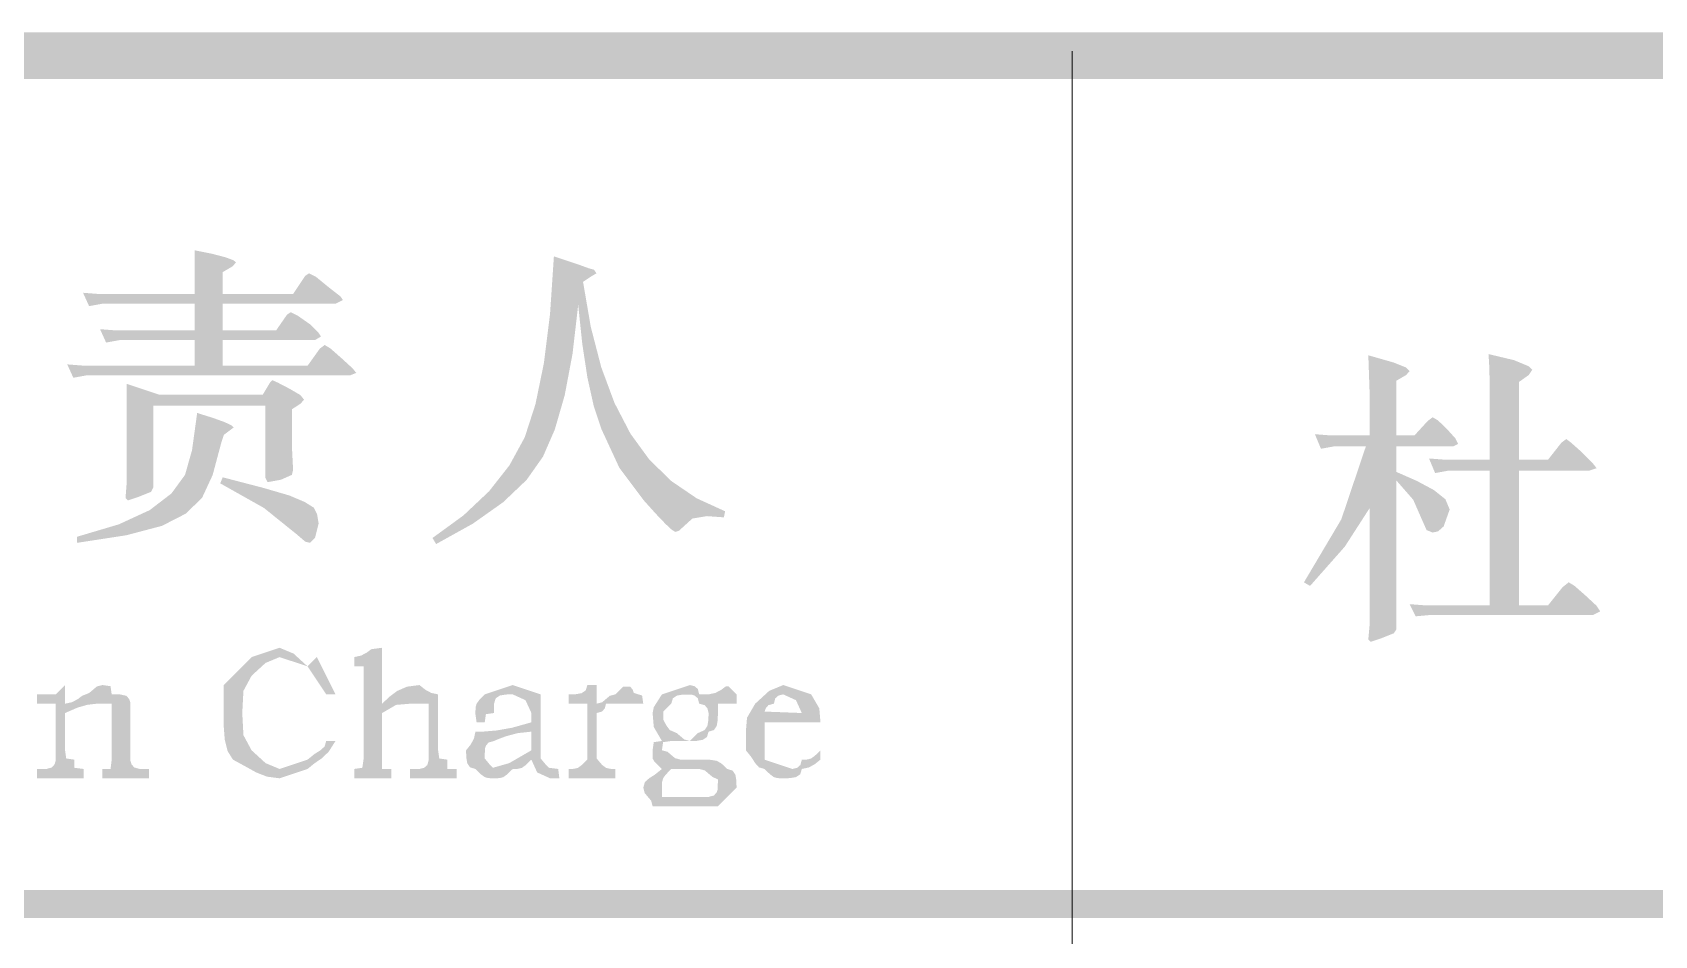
# Model space of a CAD drawing. Header units: millimetres. Extents: x 6 to 291, y 4 to 206.
# Drawn here: x 147.09 to 154.45, y 12.45 to 16.55 of the extents above; entities that cross this region are included whole.
import ezdxf

# ---------------------------------------------------------------- set-up
doc = ezdxf.new("R2010")
doc.units = ezdxf.units.MM
doc.layers.add('C00-00-00', color=7, linetype='Continuous')

msp = doc.modelspace()

# ---------------------------------------------------------------- hatches: boundary and pattern name
at = {"layer": 'C00-00-00'}
h = msp.add_hatch(color=256, dxfattribs=at)
h.dxf.hatch_style = 2
h.paths.add_polyline_path([(286.342664, 16.340669), (286.342664, 16.552333), (101.388337, 16.340669)])
h = msp.add_hatch(color=256, dxfattribs=at)
h.dxf.hatch_style = 2
h.paths.add_polyline_path([(286.342664, 16.552333), (101.388337, 16.340669), (101.388337, 16.552333)])
h = msp.add_hatch(color=256, dxfattribs=at)
h.paths.add_polyline_path([(147.823913, 15.320583), (147.404989, 15.320583), (147.344356, 15.309558), (147.316795, 15.370192), (147.388453, 15.36468), (147.823913, 15.36468), (147.823913, 15.430826), (147.823913, 15.517642), (147.823913, 15.563117), (147.904356, 15.546753), (147.963095, 15.531423), (147.999096, 15.518159), (148.011326, 15.507996), (147.995479, 15.490081), (147.950692, 15.463899), (147.950692, 15.36468), (148.270397, 15.36468), (148.325519, 15.447362), (148.342055, 15.458387), (148.375128, 15.44185), (148.435762, 15.392241), (148.485371, 15.353656), (148.496395, 15.337119), (148.463323, 15.320583), (147.950692, 15.320583), (147.950692, 15.199315), (148.193227, 15.199315), (148.242836, 15.270973), (148.259373, 15.281998), (148.292446, 15.265461), (148.347567, 15.226876), (148.386152, 15.188291), (148.397177, 15.171755), (148.369616, 15.155218), (147.950692, 15.155218), (147.950692, 15.039463), (148.336543, 15.039463), (148.391665, 15.116633), (148.413713, 15.133169), (148.439896, 15.117322), (148.490883, 15.072536), (148.540493, 15.027061), (148.557029, 15.00639), (148.529468, 14.995366), (147.333331, 14.995366), (147.272698, 14.984341), (147.245137, 15.044975), (147.316795, 15.039463), (147.823913, 15.039463), (147.823913, 15.155218), (147.482159, 15.155218), (147.421526, 15.144194), (147.393965, 15.204827), (147.465623, 15.199315), (147.823913, 15.199315)])
h.paths.add_polyline_path([(147.66406, 14.907171), (148.132593, 14.907171), (148.165666, 14.962293), (148.176691, 14.973317), (148.200806, 14.962293), (148.253861, 14.934732), (148.30347, 14.905793), (148.320007, 14.885123), (148.304848, 14.867208), (148.264885, 14.841025), (148.264885, 14.675661), (148.270397, 14.565418), (148.264885, 14.543369), (148.215276, 14.521321), (148.154642, 14.510296), (148.143618, 14.532345), (148.143618, 14.857562), (147.6365, 14.857562), (147.6365, 14.488248), (147.625475, 14.466199), (147.570354, 14.44415), (147.520744, 14.427614), (147.50972, 14.438638), (147.515232, 14.510296), (147.515232, 14.609515), (147.515232, 14.835513), (147.515232, 14.956781)])
h.paths.add_polyline_path([(147.834937, 14.824489), (147.907284, 14.801751), (147.958961, 14.783148), (147.989966, 14.768678), (148.000302, 14.758343), (147.978253, 14.741807), (147.956204, 14.72527), (147.94518, 14.692197), (147.905217, 14.54268), (147.856986, 14.438638), (147.782572, 14.36698), (147.675085, 14.311859), (147.513165, 14.26914), (147.289234, 14.234689), (147.289234, 14.262249), (147.479403, 14.318749), (147.619963, 14.383517), (147.718493, 14.459309), (147.779816, 14.543369), (147.81151, 14.65499)])
h.paths.add_polyline_path([(147.950692, 14.532345), (148.133282, 14.484803), (148.253861, 14.449663), (148.323452, 14.420035), (148.364104, 14.394541), (148.379262, 14.364913), (148.386152, 14.322883), (148.369616, 14.256737), (148.347567, 14.234689), (148.325519, 14.240201), (148.286934, 14.273274), (148.138106, 14.393163), (147.939668, 14.504784)])
h = msp.add_hatch(color=256, dxfattribs=at)
h.paths.add_polyline_path([(147.823913, 15.320583), (147.404989, 15.320583), (147.344356, 15.309558), (147.316795, 15.370192), (147.388453, 15.36468), (147.823913, 15.36468), (147.823913, 15.430826), (147.823913, 15.517642), (147.823913, 15.563117), (147.904356, 15.546753), (147.963095, 15.531423), (147.999096, 15.518159), (148.011326, 15.507996), (147.995479, 15.490081), (147.950692, 15.463899), (147.950692, 15.36468), (148.270397, 15.36468), (148.325519, 15.447362), (148.342055, 15.458387), (148.375128, 15.44185), (148.435762, 15.392241), (148.485371, 15.353656), (148.496395, 15.337119), (148.463323, 15.320583), (147.950692, 15.320583), (147.950692, 15.199315), (148.193227, 15.199315), (148.242836, 15.270973), (148.259373, 15.281998), (148.292446, 15.265461), (148.347567, 15.226876), (148.386152, 15.188291), (148.397177, 15.171755), (148.369616, 15.155218), (147.950692, 15.155218), (147.950692, 15.039463), (148.336543, 15.039463), (148.391665, 15.116633), (148.413713, 15.133169), (148.439896, 15.117322), (148.490883, 15.072536), (148.540493, 15.027061), (148.557029, 15.00639), (148.529468, 14.995366), (147.333331, 14.995366), (147.272698, 14.984341), (147.245137, 15.044975), (147.316795, 15.039463), (147.823913, 15.039463), (147.823913, 15.155218), (147.482159, 15.155218), (147.421526, 15.144194), (147.393965, 15.204827), (147.465623, 15.199315), (147.823913, 15.199315)])
h.paths.add_polyline_path([(147.66406, 14.907171), (148.132593, 14.907171), (148.165666, 14.962293), (148.176691, 14.973317), (148.200806, 14.962293), (148.253861, 14.934732), (148.30347, 14.905793), (148.320007, 14.885123), (148.304848, 14.867208), (148.264885, 14.841025), (148.264885, 14.675661), (148.270397, 14.565418), (148.264885, 14.543369), (148.215276, 14.521321), (148.154642, 14.510296), (148.143618, 14.532345), (148.143618, 14.857562), (147.6365, 14.857562), (147.6365, 14.488248), (147.625475, 14.466199), (147.570354, 14.44415), (147.520744, 14.427614), (147.50972, 14.438638), (147.515232, 14.510296), (147.515232, 14.609515), (147.515232, 14.835513), (147.515232, 14.956781)])
h.paths.add_polyline_path([(147.834937, 14.824489), (147.907284, 14.801751), (147.958961, 14.783148), (147.989966, 14.768678), (148.000302, 14.758343), (147.978253, 14.741807), (147.956204, 14.72527), (147.94518, 14.692197), (147.905217, 14.54268), (147.856986, 14.438638), (147.782572, 14.36698), (147.675085, 14.311859), (147.513165, 14.26914), (147.289234, 14.234689), (147.289234, 14.262249), (147.479403, 14.318749), (147.619963, 14.383517), (147.718493, 14.459309), (147.779816, 14.543369), (147.81151, 14.65499)])
h.paths.add_polyline_path([(147.950692, 14.532345), (148.133282, 14.484803), (148.253861, 14.449663), (148.323452, 14.420035), (148.364104, 14.394541), (148.379262, 14.364913), (148.386152, 14.322883), (148.369616, 14.256737), (148.347567, 14.234689), (148.325519, 14.240201), (148.286934, 14.273274), (148.138106, 14.393163), (147.939668, 14.504784)])
h = msp.add_hatch(color=256, dxfattribs=at)
h.dxf.hatch_style = 2
h.paths.add_polyline_path([(149.564529, 15.315071), (149.538777, 15.09269), (149.503206, 14.904415), (149.458334, 14.749214), (149.404677, 14.626051), (149.330435, 14.520632), (149.224154, 14.419346), (149.086866, 14.322194), (148.919607, 14.229176), (148.903071, 14.256737), (149.043717, 14.359229), (149.160075, 14.468955), (149.252662, 14.58695), (149.321994, 14.714246), (149.37057, 14.86428), (149.408811, 15.050487), (149.436716, 15.273902), (149.454286, 15.535557), (149.570041, 15.496972), (149.611382, 15.481813), (149.636187, 15.474923), (149.647211, 15.458387), (149.61965, 15.44185), (149.586578, 15.419801), (149.621718, 15.215249), (149.66926, 15.031884), (149.729205, 14.870223), (149.801552, 14.730782), (149.887334, 14.612874), (149.987587, 14.515119), (150.102308, 14.437002), (150.231499, 14.378005), (150.225987, 14.350444), (150.148817, 14.355956), (150.082671, 14.344932), (150.022038, 14.28981), (150.005501, 14.284298), (149.990084, 14.293514), (149.960715, 14.320816), (149.91791, 14.365688), (149.862185, 14.427614), (149.751253, 14.575753), (149.66926, 14.752831), (149.635067, 14.856184), (149.606559, 14.984341), (149.583219, 15.137304)])
h = msp.add_hatch(color=256, dxfattribs=at)
h.dxf.hatch_style = 2
h.paths.add_polyline_path([(149.564529, 15.315071), (149.538777, 15.09269), (149.503206, 14.904415), (149.458334, 14.749214), (149.404677, 14.626051), (149.330435, 14.520632), (149.224154, 14.419346), (149.086866, 14.322194), (148.919607, 14.229176), (148.903071, 14.256737), (149.043717, 14.359229), (149.160075, 14.468955), (149.252662, 14.58695), (149.321994, 14.714246), (149.37057, 14.86428), (149.408811, 15.050487), (149.436716, 15.273902), (149.454286, 15.535557), (149.570041, 15.496972), (149.611382, 15.481813), (149.636187, 15.474923), (149.647211, 15.458387), (149.61965, 15.44185), (149.586578, 15.419801), (149.621718, 15.215249), (149.66926, 15.031884), (149.729205, 14.870223), (149.801552, 14.730782), (149.887334, 14.612874), (149.987587, 14.515119), (150.102308, 14.437002), (150.231499, 14.378005), (150.225987, 14.350444), (150.148817, 14.355956), (150.082671, 14.344932), (150.022038, 14.28981), (150.005501, 14.284298), (149.990084, 14.293514), (149.960715, 14.320816), (149.91791, 14.365688), (149.862185, 14.427614), (149.751253, 14.575753), (149.66926, 14.752831), (149.635067, 14.856184), (149.606559, 14.984341), (149.583219, 15.137304)])
h = msp.add_hatch(color=256, dxfattribs=at)
h.paths.add_polyline_path([(153.702417, 14.56263), (153.515003, 14.56263), (153.45437, 14.551606), (153.426809, 14.617752), (153.498467, 14.612239), (153.702417, 14.612239), (153.702417, 14.959505), (153.699661, 15.046321), (153.696904, 15.091797), (153.81266, 15.064236), (153.878805, 15.036675), (153.895342, 15.020139), (153.879495, 14.996712), (153.834708, 14.965017), (153.834708, 14.612239), (153.967, 14.612239), (154.027634, 14.68941), (154.049682, 14.705946), (154.071042, 14.690099), (154.12134, 14.645312), (154.17095, 14.595014), (154.187486, 14.573654), (154.154413, 14.56263), (153.834708, 14.56263), (153.834708, 13.950781), (153.967, 13.950781), (154.033146, 14.033463), (154.060707, 14.055512), (154.086889, 14.039665), (154.137877, 13.994878), (154.187486, 13.948714), (154.204023, 13.92322), (154.17095, 13.906684), (153.426809, 13.906684), (153.366175, 13.901172), (153.338615, 13.956293), (153.410273, 13.950781), (153.702417, 13.950781)])
h.paths.add_polyline_path([(153.277981, 14.722482), (153.360663, 14.722482), (153.421297, 14.788628), (153.443345, 14.805165), (153.46815, 14.790006), (153.509491, 14.750043), (153.546698, 14.708702), (153.559101, 14.683897), (153.537052, 14.672873), (153.277981, 14.672873), (153.277981, 14.557118), (153.371687, 14.515777), (153.448858, 14.474436), (153.501223, 14.432405), (153.520516, 14.386241), (153.492955, 14.309071), (153.46815, 14.287022), (153.443345, 14.28151), (153.415785, 14.292535), (153.393736, 14.342144), (153.355151, 14.430338), (153.277981, 14.518533), (153.277981, 13.840538), (153.266957, 13.824002), (153.211835, 13.801953), (153.162226, 13.785416), (153.151201, 13.796441), (153.156713, 13.857074), (153.156713, 13.983854), (153.156713, 14.391753), (153.044403, 14.217431), (152.886618, 14.038976), (152.859057, 14.055512), (153.028556, 14.341455), (153.140177, 14.672873), (152.996861, 14.672873), (152.936227, 14.661849), (152.908667, 14.727995), (152.980325, 14.722482), (153.156713, 14.722482), (153.156713, 14.926432), (153.151201, 15.086285), (153.266957, 15.053212), (153.322078, 15.031163), (153.338615, 15.014627), (153.322767, 14.996712), (153.277981, 14.970529)])
h = msp.add_hatch(color=256, dxfattribs=at)
h.dxf.hatch_style = 2
h.paths.add_polyline_path([(148.37833, 13.716007), (148.462997, 13.546674), (148.420663, 13.546674), (148.37833, 13.610174), (148.335997, 13.673674), (148.272497, 13.69484), (148.208997, 13.716007), (148.145497, 13.689549), (148.081997, 13.63134), (148.044955, 13.562549), (148.039663, 13.462007), (148.044955, 13.361465), (148.081997, 13.292674), (148.145497, 13.234465), (148.208997, 13.208007), (148.272497, 13.229174), (148.335997, 13.25034), (148.367085, 13.275476), (148.394205, 13.292674), (148.413387, 13.309872), (148.420663, 13.335007), (148.462997, 13.335007), (148.431247, 13.285398), (148.399497, 13.255632), (148.367747, 13.233804), (148.335997, 13.208007), (148.272497, 13.18684), (148.208997, 13.165674), (148.152111, 13.17295), (148.103163, 13.192132), (148.054216, 13.219252), (147.99733, 13.25034), (147.972856, 13.289366), (147.960288, 13.340299), (147.955658, 13.399168), (147.954997, 13.462007), (147.954997, 13.589007), (148.081997, 13.716007), (148.145497, 13.737174), (148.208997, 13.75834), (148.272497, 13.731882), (148.335997, 13.673674)])
h = msp.add_hatch(color=256, dxfattribs=at)
h.dxf.hatch_style = 2
h.paths.add_polyline_path([(148.37833, 13.716007), (148.462997, 13.546674), (148.420663, 13.546674), (148.37833, 13.610174), (148.335997, 13.673674), (148.272497, 13.69484), (148.208997, 13.716007), (148.145497, 13.689549), (148.081997, 13.63134), (148.044955, 13.562549), (148.039663, 13.462007), (148.044955, 13.361465), (148.081997, 13.292674), (148.145497, 13.234465), (148.208997, 13.208007), (148.272497, 13.229174), (148.335997, 13.25034), (148.367085, 13.275476), (148.394205, 13.292674), (148.413387, 13.309872), (148.420663, 13.335007), (148.462997, 13.335007), (148.431247, 13.285398), (148.399497, 13.255632), (148.367747, 13.233804), (148.335997, 13.208007), (148.272497, 13.18684), (148.208997, 13.165674), (148.152111, 13.17295), (148.103163, 13.192132), (148.054216, 13.219252), (147.99733, 13.25034), (147.972856, 13.289366), (147.960288, 13.340299), (147.955658, 13.399168), (147.954997, 13.462007), (147.954997, 13.589007), (148.081997, 13.716007), (148.145497, 13.737174), (148.208997, 13.75834), (148.272497, 13.731882), (148.335997, 13.673674)])
h = msp.add_hatch(color=256, dxfattribs=at)
h.dxf.hatch_style = 2
h.paths.add_polyline_path([(148.547667, 13.673665), (148.547667, 13.715998), (148.578756, 13.722613), (148.605876, 13.737165), (148.625058, 13.751717), (148.674667, 13.758331), (148.674667, 13.504331), (148.707079, 13.53542), (148.743459, 13.56254), (148.787777, 13.581722), (148.844001, 13.588998), (148.870459, 13.567831), (148.897579, 13.553279), (148.928667, 13.546665), (148.928667, 13.504331), (148.928667, 13.461998), (148.928667, 13.292665), (148.933959, 13.255623), (148.971001, 13.250331), (148.971001, 13.229165), (148.971001, 13.207998), (149.013334, 13.207998), (149.013334, 13.165665), (148.801667, 13.165665), (148.801667, 13.207998), (148.844001, 13.207998), (148.865167, 13.21329), (148.879719, 13.225857), (148.886334, 13.250331), (148.886334, 13.292665), (148.886334, 13.419665), (148.886334, 13.461998), (148.886334, 13.504331), (148.844001, 13.504331), (148.801667, 13.504331), (148.738167, 13.49904), (148.674667, 13.461998), (148.674667, 13.250331), (148.674667, 13.207998), (148.695834, 13.207998), (148.717001, 13.207998), (148.717001, 13.165665), (148.547667, 13.165665), (148.547667, 13.207998), (148.584709, 13.21329), (148.590001, 13.250331), (148.590001, 13.292665), (148.590001, 13.673665)])
h = msp.add_hatch(color=256, dxfattribs=at)
h.dxf.hatch_style = 2
h.paths.add_polyline_path([(148.547667, 13.673665), (148.547667, 13.715998), (148.578756, 13.722613), (148.605876, 13.737165), (148.625058, 13.751717), (148.674667, 13.758331), (148.674667, 13.504331), (148.707079, 13.53542), (148.743459, 13.56254), (148.787777, 13.581722), (148.844001, 13.588998), (148.870459, 13.567831), (148.897579, 13.553279), (148.928667, 13.546665), (148.928667, 13.504331), (148.928667, 13.461998), (148.928667, 13.292665), (148.933959, 13.255623), (148.971001, 13.250331), (148.971001, 13.229165), (148.971001, 13.207998), (149.013334, 13.207998), (149.013334, 13.165665), (148.801667, 13.165665), (148.801667, 13.207998), (148.844001, 13.207998), (148.865167, 13.21329), (148.879719, 13.225857), (148.886334, 13.250331), (148.886334, 13.292665), (148.886334, 13.419665), (148.886334, 13.461998), (148.886334, 13.504331), (148.844001, 13.504331), (148.801667, 13.504331), (148.738167, 13.49904), (148.674667, 13.461998), (148.674667, 13.250331), (148.674667, 13.207998), (148.695834, 13.207998), (148.717001, 13.207998), (148.717001, 13.165665), (148.547667, 13.165665), (148.547667, 13.207998), (148.584709, 13.21329), (148.590001, 13.250331), (148.590001, 13.292665), (148.590001, 13.673665)])
h = msp.add_hatch(color=256, dxfattribs=at)
h.dxf.hatch_style = 2
h.paths.add_polyline_path([(147.108333, 13.504343), (147.108333, 13.546677), (147.150667, 13.546677), (147.193, 13.546677), (147.210859, 13.564536), (147.235333, 13.58901), (147.235333, 13.504343), (147.266422, 13.510958), (147.293542, 13.52551), (147.312724, 13.540062), (147.345135, 13.553291), (147.362333, 13.567843), (147.379531, 13.582396), (147.404667, 13.58901), (147.441708, 13.583718), (147.447, 13.546677), (147.484042, 13.546677), (147.513807, 13.540062), (147.526375, 13.52551), (147.531005, 13.510958), (147.531667, 13.483177), (147.531667, 13.46201), (147.531667, 13.292677), (147.531667, 13.255635), (147.532328, 13.243729), (147.536958, 13.229177), (147.549526, 13.214625), (147.574, 13.20801), (147.616333, 13.20801), (147.616333, 13.165677), (147.404667, 13.165677), (147.404667, 13.20801), (147.441708, 13.20801), (147.447, 13.250343), (147.447, 13.292677), (147.447, 13.419677), (147.447, 13.46201), (147.447, 13.504343), (147.409958, 13.504343), (147.372255, 13.503682), (147.335875, 13.499052), (147.291557, 13.486484), (147.235333, 13.46201), (147.235333, 13.292677), (147.240625, 13.255635), (147.277667, 13.250343), (147.277667, 13.213302), (147.32, 13.20801), (147.32, 13.165677), (147.108333, 13.165677), (147.108333, 13.20801), (147.150667, 13.20801), (147.175141, 13.214625), (147.187708, 13.229177), (147.192339, 13.243729), (147.193, 13.255635), (147.193, 13.292677), (147.193, 13.504343)])
h = msp.add_hatch(color=256, dxfattribs=at)
h.dxf.hatch_style = 2
h.paths.add_polyline_path([(147.108333, 13.504343), (147.108333, 13.546677), (147.150667, 13.546677), (147.193, 13.546677), (147.210859, 13.564536), (147.235333, 13.58901), (147.235333, 13.504343), (147.266422, 13.510958), (147.293542, 13.52551), (147.312724, 13.540062), (147.345135, 13.553291), (147.362333, 13.567843), (147.379531, 13.582396), (147.404667, 13.58901), (147.441708, 13.583718), (147.447, 13.546677), (147.484042, 13.546677), (147.513807, 13.540062), (147.526375, 13.52551), (147.531005, 13.510958), (147.531667, 13.483177), (147.531667, 13.46201), (147.531667, 13.292677), (147.531667, 13.255635), (147.532328, 13.243729), (147.536958, 13.229177), (147.549526, 13.214625), (147.574, 13.20801), (147.616333, 13.20801), (147.616333, 13.165677), (147.404667, 13.165677), (147.404667, 13.20801), (147.441708, 13.20801), (147.447, 13.250343), (147.447, 13.292677), (147.447, 13.419677), (147.447, 13.46201), (147.447, 13.504343), (147.409958, 13.504343), (147.372255, 13.503682), (147.335875, 13.499052), (147.291557, 13.486484), (147.235333, 13.46201), (147.235333, 13.292677), (147.240625, 13.255635), (147.277667, 13.250343), (147.277667, 13.213302), (147.32, 13.20801), (147.32, 13.165677), (147.108333, 13.165677), (147.108333, 13.20801), (147.150667, 13.20801), (147.175141, 13.214625), (147.187708, 13.229177), (147.192339, 13.243729), (147.193, 13.255635), (147.193, 13.292677), (147.193, 13.504343)])
h = msp.add_hatch(color=256, dxfattribs=at)
h.paths.add_polyline_path([(149.351995, 13.419675), (149.351995, 13.462008), (149.325536, 13.520217), (149.267328, 13.546675), (149.236239, 13.546013), (149.20912, 13.541383), (149.189937, 13.528816), (149.182661, 13.504342), (149.182661, 13.462008), (149.14562, 13.456717), (149.140328, 13.419675), (149.103286, 13.419675), (149.097995, 13.456717), (149.098656, 13.487144), (149.103286, 13.504342), (149.115854, 13.52154), (149.140328, 13.546675), (149.203828, 13.567842), (149.267328, 13.589008), (149.330828, 13.567842), (149.394328, 13.546675), (149.394328, 13.520878), (149.394328, 13.49905), (149.394328, 13.469284), (149.394328, 13.419675), (149.394328, 13.292675), (149.394328, 13.255633), (149.418802, 13.225868), (149.43137, 13.2133), (149.473703, 13.208008), (149.478995, 13.165675), (149.457828, 13.165675), (149.436661, 13.165675), (149.378453, 13.192133), (149.351995, 13.250342), (149.326859, 13.225868), (149.309661, 13.2133), (149.292463, 13.20867), (149.267328, 13.208008), (149.242193, 13.183534), (149.224995, 13.170967), (149.207797, 13.166336), (149.182661, 13.165675), (149.157526, 13.166336), (149.140328, 13.170967), (149.12313, 13.183534), (149.097995, 13.208008), (149.073521, 13.215284), (149.060953, 13.234467), (149.056323, 13.261586), (149.055661, 13.292675), (149.076828, 13.319133), (149.09138, 13.346253), (149.097995, 13.377342), (149.137682, 13.378003), (149.193245, 13.382633), (149.264682, 13.395201)])
h.paths.add_polyline_path([(149.351995, 13.377342), (149.289818, 13.370727), (149.235578, 13.356175), (149.197213, 13.341623), (149.182661, 13.335008), (149.158187, 13.328394), (149.14562, 13.313842), (149.140989, 13.29929), (149.140328, 13.255633), (149.164802, 13.225868), (149.17737, 13.2133), (149.251453, 13.234467), (149.351995, 13.292675)])
h = msp.add_hatch(color=256, dxfattribs=at)
h.paths.add_polyline_path([(149.351995, 13.419675), (149.351995, 13.462008), (149.325536, 13.520217), (149.267328, 13.546675), (149.236239, 13.546013), (149.20912, 13.541383), (149.189937, 13.528816), (149.182661, 13.504342), (149.182661, 13.462008), (149.14562, 13.456717), (149.140328, 13.419675), (149.103286, 13.419675), (149.097995, 13.456717), (149.098656, 13.487144), (149.103286, 13.504342), (149.115854, 13.52154), (149.140328, 13.546675), (149.203828, 13.567842), (149.267328, 13.589008), (149.330828, 13.567842), (149.394328, 13.546675), (149.394328, 13.520878), (149.394328, 13.49905), (149.394328, 13.469284), (149.394328, 13.419675), (149.394328, 13.292675), (149.394328, 13.255633), (149.418802, 13.225868), (149.43137, 13.2133), (149.473703, 13.208008), (149.478995, 13.165675), (149.457828, 13.165675), (149.436661, 13.165675), (149.378453, 13.192133), (149.351995, 13.250342), (149.326859, 13.225868), (149.309661, 13.2133), (149.292463, 13.20867), (149.267328, 13.208008), (149.242193, 13.183534), (149.224995, 13.170967), (149.207797, 13.166336), (149.182661, 13.165675), (149.157526, 13.166336), (149.140328, 13.170967), (149.12313, 13.183534), (149.097995, 13.208008), (149.073521, 13.215284), (149.060953, 13.234467), (149.056323, 13.261586), (149.055661, 13.292675), (149.076828, 13.319133), (149.09138, 13.346253), (149.097995, 13.377342), (149.137682, 13.378003), (149.193245, 13.382633), (149.264682, 13.395201)])
h.paths.add_polyline_path([(149.351995, 13.377342), (149.289818, 13.370727), (149.235578, 13.356175), (149.197213, 13.341623), (149.182661, 13.335008), (149.158187, 13.328394), (149.14562, 13.313842), (149.140989, 13.29929), (149.140328, 13.255633), (149.164802, 13.225868), (149.17737, 13.2133), (149.251453, 13.234467), (149.351995, 13.292675)])
h = msp.add_hatch(color=256, dxfattribs=at)
h.dxf.hatch_style = 2
h.paths.add_polyline_path([(149.521332, 13.504343), (149.521332, 13.546677), (149.552421, 13.547338), (149.57954, 13.551968), (149.598723, 13.564536), (149.605999, 13.58901), (149.648332, 13.58901), (149.648332, 13.504343), (149.673467, 13.510958), (149.690665, 13.52551), (149.707863, 13.540062), (149.732999, 13.546677), (149.754165, 13.567843), (149.768717, 13.582396), (149.799806, 13.582396), (149.812374, 13.567843), (149.817004, 13.553291), (149.854707, 13.541385), (149.859999, 13.504343), (149.817665, 13.504343), (149.796499, 13.504343), (149.775332, 13.504343), (149.732999, 13.504343), (149.690665, 13.504343), (149.685374, 13.483177), (149.672806, 13.468625), (149.648332, 13.46201), (149.648332, 13.292677), (149.648332, 13.255635), (149.673467, 13.22587), (149.690665, 13.213302), (149.707863, 13.208672), (149.732999, 13.20801), (149.732999, 13.165677), (149.521332, 13.165677), (149.521332, 13.20801), (149.546467, 13.208672), (149.563665, 13.213302), (149.580863, 13.22587), (149.605999, 13.250343), (149.605999, 13.292677), (149.605999, 13.504343)])
h = msp.add_hatch(color=256, dxfattribs=at)
h.dxf.hatch_style = 2
h.paths.add_polyline_path([(149.521332, 13.504343), (149.521332, 13.546677), (149.552421, 13.547338), (149.57954, 13.551968), (149.598723, 13.564536), (149.605999, 13.58901), (149.648332, 13.58901), (149.648332, 13.504343), (149.673467, 13.510958), (149.690665, 13.52551), (149.707863, 13.540062), (149.732999, 13.546677), (149.754165, 13.567843), (149.768717, 13.582396), (149.799806, 13.582396), (149.812374, 13.567843), (149.817004, 13.553291), (149.854707, 13.541385), (149.859999, 13.504343), (149.817665, 13.504343), (149.796499, 13.504343), (149.775332, 13.504343), (149.732999, 13.504343), (149.690665, 13.504343), (149.685374, 13.483177), (149.672806, 13.468625), (149.648332, 13.46201), (149.648332, 13.292677), (149.648332, 13.255635), (149.673467, 13.22587), (149.690665, 13.213302), (149.707863, 13.208672), (149.732999, 13.20801), (149.732999, 13.165677), (149.521332, 13.165677), (149.521332, 13.20801), (149.546467, 13.208672), (149.563665, 13.213302), (149.580863, 13.22587), (149.605999, 13.250343), (149.605999, 13.292677), (149.605999, 13.504343)])
h = msp.add_hatch(color=256, dxfattribs=at)
h.paths.add_polyline_path([(150.156339, 13.54667), (150.187427, 13.553284), (150.214547, 13.567836), (150.233729, 13.582388), (150.246297, 13.583711), (150.258865, 13.571144), (150.283339, 13.54667), (150.283339, 13.504336), (150.246297, 13.504336), (150.198672, 13.504336), (150.198672, 13.48317), (150.198672, 13.462003), (150.198011, 13.430914), (150.19338, 13.403795), (150.180813, 13.384612), (150.156339, 13.377336), (150.149063, 13.352862), (150.12988, 13.340295), (150.10276, 13.335664), (150.071672, 13.335003), (150.013464, 13.335003), (149.987005, 13.335003), (149.949964, 13.329711), (149.944672, 13.29267), (149.969807, 13.286055), (149.987005, 13.271503), (150.004203, 13.256951), (150.029339, 13.250336), (150.114005, 13.250336), (150.163615, 13.249675), (150.19338, 13.245045), (150.215208, 13.232477), (150.241005, 13.208003), (150.265479, 13.200727), (150.278047, 13.181545), (150.282677, 13.154425), (150.283339, 13.123336), (150.25688, 13.096878), (150.229761, 13.069758), (150.198672, 13.03867), (150.071672, 13.03867), (149.97113, 13.03867), (149.902339, 13.03867), (149.895724, 13.063805), (149.881172, 13.081003), (149.86662, 13.098201), (149.860005, 13.123336), (149.867281, 13.148472), (149.886464, 13.16567), (149.913583, 13.182868), (149.944672, 13.208003), (149.923505, 13.22917), (149.908953, 13.243722), (149.902339, 13.255628), (149.902339, 13.29267), (149.90763, 13.329711), (149.944672, 13.335003), (149.90763, 13.398503), (149.902339, 13.462003), (149.90763, 13.488461), (149.944672, 13.54667), (150.008172, 13.567836), (150.071672, 13.589003), (150.092839, 13.583711), (150.107391, 13.571144), (150.114005, 13.54667), (150.135172, 13.54667)])
h.paths.add_polyline_path([(150.156339, 13.462003), (150.151047, 13.48317), (150.138479, 13.497722), (150.114005, 13.504336), (150.107391, 13.52881), (150.092839, 13.541378), (150.078287, 13.546008), (150.040583, 13.546008), (150.013464, 13.541378), (149.994281, 13.52881), (149.987005, 13.504336), (149.965839, 13.48317), (149.951287, 13.468618), (149.951287, 13.430914), (149.965839, 13.403795), (149.980391, 13.384612), (150.012141, 13.370722), (150.029339, 13.35617), (150.046537, 13.341618), (150.071672, 13.335003), (150.092839, 13.35617), (150.107391, 13.370722), (150.138479, 13.384612), (150.151047, 13.403795), (150.155677, 13.430914)])
h.paths.add_polyline_path([(149.987005, 13.208003), (149.962531, 13.182868), (149.949964, 13.16567), (149.945333, 13.148472), (149.944672, 13.123336), (149.944672, 13.10217), (149.944672, 13.081003), (150.071672, 13.081003), (150.12988, 13.081003), (150.156339, 13.081003), (150.180813, 13.087618), (150.19338, 13.10217), (150.198011, 13.116722), (150.198672, 13.160378), (150.173537, 13.172284), (150.156339, 13.186836), (150.139141, 13.201388), (150.114005, 13.208003)])
h = msp.add_hatch(color=256, dxfattribs=at)
h.paths.add_polyline_path([(150.156339, 13.54667), (150.187427, 13.553284), (150.214547, 13.567836), (150.233729, 13.582388), (150.246297, 13.583711), (150.258865, 13.571144), (150.283339, 13.54667), (150.283339, 13.504336), (150.246297, 13.504336), (150.198672, 13.504336), (150.198672, 13.48317), (150.198672, 13.462003), (150.198011, 13.430914), (150.19338, 13.403795), (150.180813, 13.384612), (150.156339, 13.377336), (150.149063, 13.352862), (150.12988, 13.340295), (150.10276, 13.335664), (150.071672, 13.335003), (150.013464, 13.335003), (149.987005, 13.335003), (149.949964, 13.329711), (149.944672, 13.29267), (149.969807, 13.286055), (149.987005, 13.271503), (150.004203, 13.256951), (150.029339, 13.250336), (150.114005, 13.250336), (150.163615, 13.249675), (150.19338, 13.245045), (150.215208, 13.232477), (150.241005, 13.208003), (150.265479, 13.200727), (150.278047, 13.181545), (150.282677, 13.154425), (150.283339, 13.123336), (150.25688, 13.096878), (150.229761, 13.069758), (150.198672, 13.03867), (150.071672, 13.03867), (149.97113, 13.03867), (149.902339, 13.03867), (149.895724, 13.063805), (149.881172, 13.081003), (149.86662, 13.098201), (149.860005, 13.123336), (149.867281, 13.148472), (149.886464, 13.16567), (149.913583, 13.182868), (149.944672, 13.208003), (149.923505, 13.22917), (149.908953, 13.243722), (149.902339, 13.255628), (149.902339, 13.29267), (149.90763, 13.329711), (149.944672, 13.335003), (149.90763, 13.398503), (149.902339, 13.462003), (149.90763, 13.488461), (149.944672, 13.54667), (150.008172, 13.567836), (150.071672, 13.589003), (150.092839, 13.583711), (150.107391, 13.571144), (150.114005, 13.54667), (150.135172, 13.54667)])
h.paths.add_polyline_path([(150.156339, 13.462003), (150.151047, 13.48317), (150.138479, 13.497722), (150.114005, 13.504336), (150.107391, 13.52881), (150.092839, 13.541378), (150.078287, 13.546008), (150.040583, 13.546008), (150.013464, 13.541378), (149.994281, 13.52881), (149.987005, 13.504336), (149.965839, 13.48317), (149.951287, 13.468618), (149.951287, 13.430914), (149.965839, 13.403795), (149.980391, 13.384612), (150.012141, 13.370722), (150.029339, 13.35617), (150.046537, 13.341618), (150.071672, 13.335003), (150.092839, 13.35617), (150.107391, 13.370722), (150.138479, 13.384612), (150.151047, 13.403795), (150.155677, 13.430914)])
h.paths.add_polyline_path([(149.987005, 13.208003), (149.962531, 13.182868), (149.949964, 13.16567), (149.945333, 13.148472), (149.944672, 13.123336), (149.944672, 13.10217), (149.944672, 13.081003), (150.071672, 13.081003), (150.12988, 13.081003), (150.156339, 13.081003), (150.180813, 13.087618), (150.19338, 13.10217), (150.198011, 13.116722), (150.198672, 13.160378), (150.173537, 13.172284), (150.156339, 13.186836), (150.139141, 13.201388), (150.114005, 13.208003)])
h = msp.add_hatch(color=256, dxfattribs=at)
h.paths.add_polyline_path([(150.664334, 13.292664), (150.664334, 13.250331), (150.637876, 13.229164), (150.610756, 13.214612), (150.579667, 13.207997), (150.572391, 13.183523), (150.553209, 13.170956), (150.526089, 13.166325), (150.495001, 13.165664), (150.469865, 13.166325), (150.452667, 13.170956), (150.435469, 13.183523), (150.410334, 13.207997), (150.385198, 13.215273), (150.368001, 13.234456), (150.350803, 13.261575), (150.325667, 13.292664), (150.325667, 13.319122), (150.325667, 13.377331), (150.330959, 13.440831), (150.368001, 13.504331), (150.431501, 13.562539), (150.495001, 13.588997), (150.558501, 13.567831), (150.622001, 13.546664), (150.659042, 13.483164), (150.664334, 13.419664), (150.410334, 13.419664), (150.410334, 13.382622), (150.410334, 13.250331), (150.473834, 13.229164), (150.537334, 13.207997), (150.558501, 13.213289), (150.573053, 13.225857), (150.579667, 13.250331), (150.604803, 13.250992), (150.622001, 13.255622), (150.639198, 13.26819)])
h.paths.add_polyline_path([(150.579667, 13.461997), (150.553209, 13.520206), (150.495001, 13.546664), (150.473834, 13.541372), (150.459282, 13.528804), (150.452667, 13.504331), (150.428193, 13.497716), (150.415626, 13.483164), (150.410995, 13.468612)])
h = msp.add_hatch(color=256, dxfattribs=at)
h.paths.add_polyline_path([(150.664334, 13.292664), (150.664334, 13.250331), (150.637876, 13.229164), (150.610756, 13.214612), (150.579667, 13.207997), (150.572391, 13.183523), (150.553209, 13.170956), (150.526089, 13.166325), (150.495001, 13.165664), (150.469865, 13.166325), (150.452667, 13.170956), (150.435469, 13.183523), (150.410334, 13.207997), (150.385198, 13.215273), (150.368001, 13.234456), (150.350803, 13.261575), (150.325667, 13.292664), (150.325667, 13.319122), (150.325667, 13.377331), (150.330959, 13.440831), (150.368001, 13.504331), (150.431501, 13.562539), (150.495001, 13.588997), (150.558501, 13.567831), (150.622001, 13.546664), (150.659042, 13.483164), (150.664334, 13.419664), (150.410334, 13.419664), (150.410334, 13.382622), (150.410334, 13.250331), (150.473834, 13.229164), (150.537334, 13.207997), (150.558501, 13.213289), (150.573053, 13.225857), (150.579667, 13.250331), (150.604803, 13.250992), (150.622001, 13.255622), (150.639198, 13.26819)])
h.paths.add_polyline_path([(150.579667, 13.461997), (150.553209, 13.520206), (150.495001, 13.546664), (150.473834, 13.541372), (150.459282, 13.528804), (150.452667, 13.504331), (150.428193, 13.497716), (150.415626, 13.483164), (150.410995, 13.468612)])
h = msp.add_hatch(color=256, dxfattribs=at)
h.dxf.hatch_style = 2
h.paths.add_polyline_path([(139.784669, 12.657674), (139.784669, 12.530663), (286.342664, 12.657674)])
h = msp.add_hatch(color=256, dxfattribs=at)
h.dxf.hatch_style = 2
h.paths.add_polyline_path([(139.784669, 12.530663), (286.342664, 12.657674), (286.342664, 12.530663)])
h = msp.add_hatch(color=256, dxfattribs=at)
h.dxf.hatch_style = 2
h.paths.add_polyline_path([(139.784669, 12.657674), (139.784669, 12.530663), (286.342664, 12.657674)])
h = msp.add_hatch(color=256, dxfattribs=at)
h.dxf.hatch_style = 2
h.paths.add_polyline_path([(139.784669, 12.530663), (286.342664, 12.657674), (286.342664, 12.530663)])

# ---------------------------------------------------------------- linework, layer by layer
at = {"layer": 'C00-00-00', "lineweight": 15}
msp.add_lwpolyline([(151.807336, 16.467664), (151.807336, 8.762999)], dxfattribs=at)
msp.add_lwpolyline([(151.807336, 16.467664), (151.807336, 8.762999)], dxfattribs=at)

doc.saveas('drawing.dxf')
